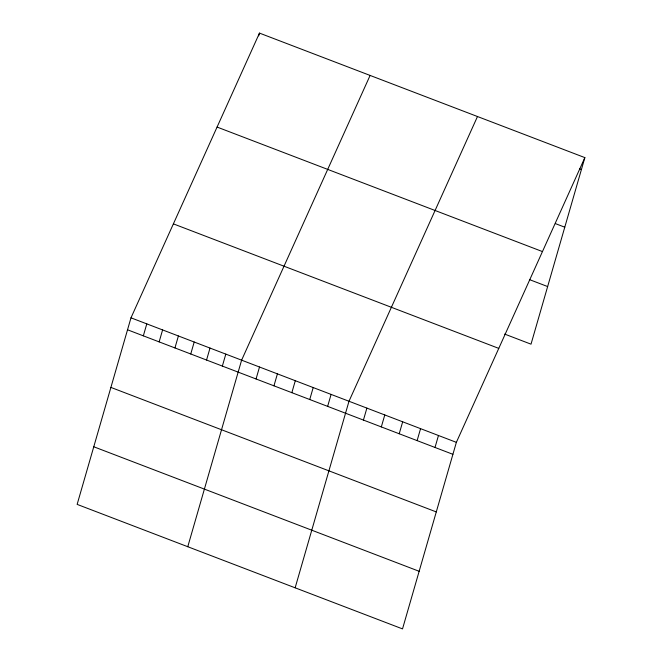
<?xml version="1.0" encoding="UTF-8"?>
<svg xmlns="http://www.w3.org/2000/svg" width="662" height="662" viewBox="0 0 662 662"><rect width="100%" height="100%" fill="white"/><g stroke="black" fill="none" stroke-linecap="round" stroke-linejoin="round"><path stroke-width="0.99" d="M130.985 317.826L77.14 504.386L402.521 628.9L456.366 442.348L584.86 157.614L259.479 33.1L130.985 317.826L456.366 442.348M143.34 335.841L146.79 323.875M159.145 341.89L162.595 329.924M258.685 35.864L259.479 33.1M174.942 347.939L178.401 335.973M190.747 353.988L194.206 342.022M206.552 360.037L210.011 348.071M222.358 366.086L225.808 354.112M187.768 546.721L241.613 360.161L370.108 75.435M256.053 378.978L259.512 367.013M273.952 385.83L277.411 373.865M291.851 392.674L295.302 380.708M309.742 399.525L313.2 387.56M327.64 406.377L331.091 394.403M295.144 587.806L348.99 401.255L477.484 116.529M363.43 420.072L366.889 408.106M381.329 426.916L384.779 414.95M399.219 433.767L402.678 421.802M417.118 440.619L420.569 428.645M435.017 447.462L438.467 435.497M584.86 157.614L531.015 344.174L504.643 334.078M579.523 168.86L581.402 169.588M555.352 223.59L564.777 227.198M217.078 127.063L542.451 251.577M529.749 279.712L547.639 286.555M173.394 223.872L498.767 348.386M127.534 329.792L452.907 454.314M110.902 387.411L436.283 511.925M93.772 446.767L419.145 571.289"/></g></svg>
